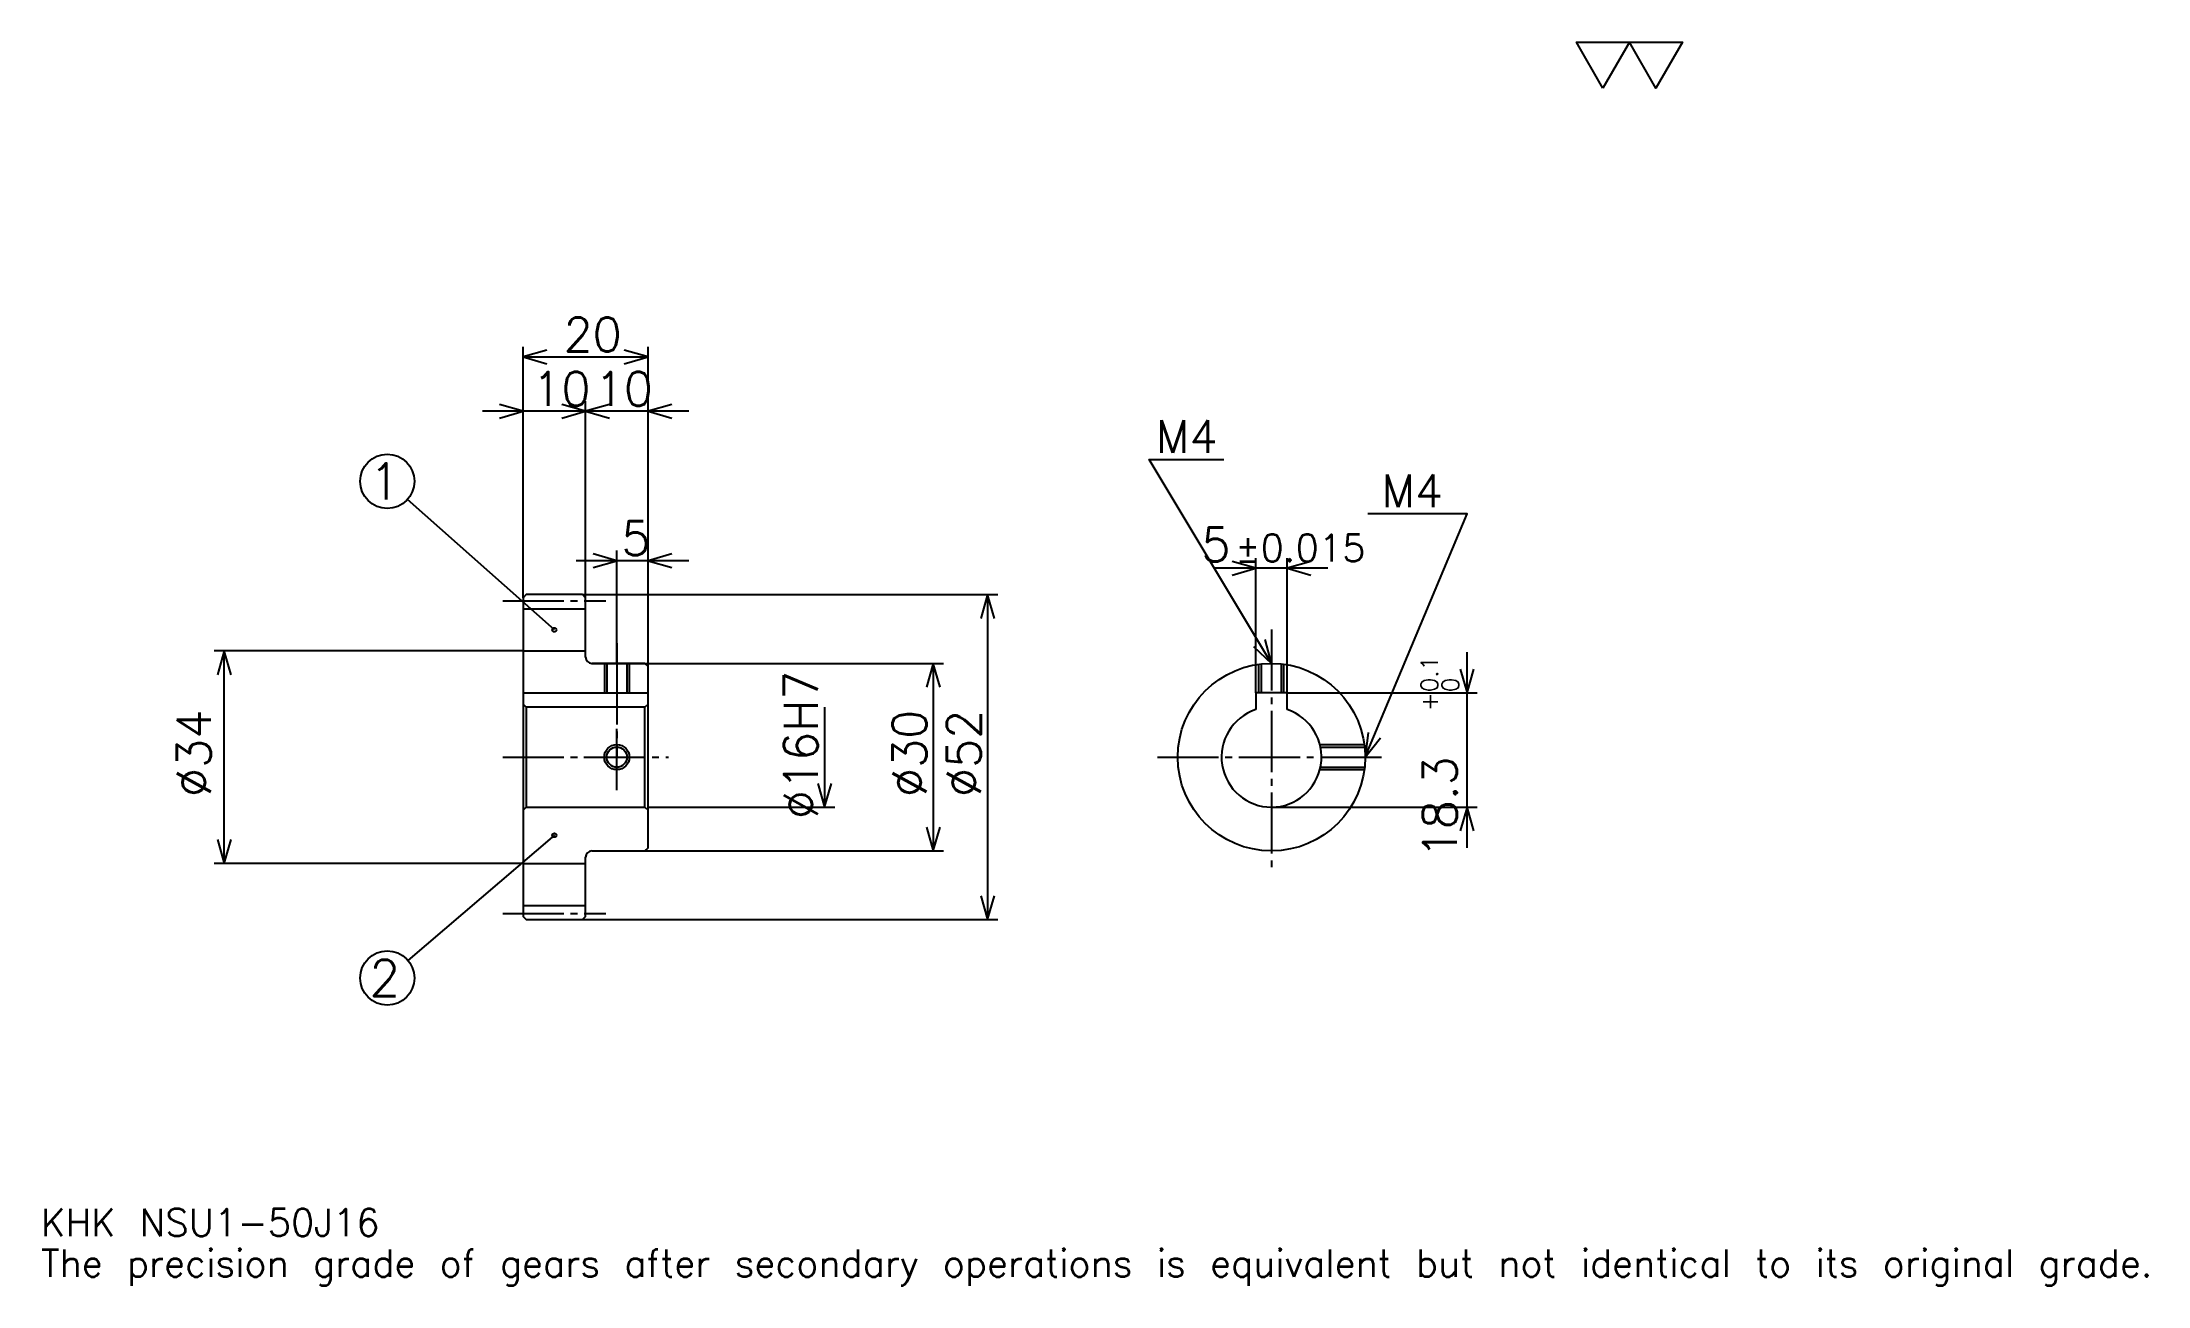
# Model space of a CAD drawing. Extents: x 11 to 348, y 4 to 203.
import ezdxf

# ---------------------------------------------------------------- set-up
doc = ezdxf.new("R2010")
doc.units = 0
doc.linetypes.add('DASHDOT', pattern=[13.04348, 9.782609, -1.086957, 1.086957, -1.086957])
doc.layers.get('0').update_dxf_attribs({"linetype": 'CONTINUOUS'})
doc.layers.add('DASHDOT', color=6, linetype='DASHDOT')
doc.styles.add('KANJI', font='TXT', dxfattribs={"bigfont": 'BIGFONT'})

msp = doc.modelspace()

# ---------------------------------------------------------------- linework, layer by layer
at = {"color": 5}
for p, q in [((88.043472, 114.58696), (88.043472, 154.260864)), ((88.043472, 152.630432), (108.043472, 152.630432)), ((108.043472, 114.58696), (108.043472, 154.260864)), ((98.043472, 114.58696), (98.043472, 145.565216)), ((104.565216, 143.934784), (81.521736, 143.934784)), ((114.565216, 143.934784), (91.521736, 143.934784)), ((93.043472, 108.96196), (69.554184, 129.83783)), ((103.043472, 114.58696), (103.043472, 121.652176)), ((114.565216, 120.021744), (96.521736, 120.021744)), ((216.847824, 118.804352), (198.804352, 118.804352)), ((205.32608, 98.886963), (205.32608, 120.434784)), ((210.32608, 98.886963), (210.32608, 120.434784)), ((88.043472, 114.08696), (88.043472, 114.58696)), ((97.543472, 114.58696), (108.043472, 114.58696)), ((98.043472, 114.08696), (98.043472, 114.58696)), ((103.043472, 103.58696), (103.043472, 114.58696)), ((103.043472, 103.58696), (103.043472, 114.58696)), ((108.043472, 114.58696), (164.021729, 114.58696)), ((108.043472, 103.08696), (108.043472, 114.58696)), ((162.391296, 114.58696), (162.391296, 62.58696)), ((88.043472, 105.58696), (38.586948, 105.58696)), ((40.217384, 71.58696), (40.217384, 105.58696)), ((239.130432, 74.065224), (239.130432, 105.408699)), ((99.043472, 103.58696), (108.043472, 103.58696)), ((108.043472, 103.58696), (155.32608, 103.58696)), ((153.695648, 103.58696), (153.695648, 73.58696)), ((210.32608, 98.886963), (240.760864, 98.886963)), ((136.304352, 96.58696), (136.304352, 80.58696)), ((108.043472, 80.58696), (137.934784, 80.58696)), ((207.82608, 80.58696), (240.760864, 80.58696)), ((93.043472, 76.08696), (69.610352, 56.071644)), ((88.043472, 71.58696), (38.586948, 71.58696)), ((99.043472, 73.58696), (108.043472, 73.58696)), ((108.043472, 73.58696), (155.32608, 73.58696)), ((97.543472, 62.58696), (108.043472, 62.58696)), ((108.043472, 62.58696), (164.021729, 62.58696))]:
    msp.add_line(p, q, dxfattribs=at)
at = {"color": 4}
for p, q in [((88.043472, 112.33696), (98.043472, 112.33696)), ((88.043472, 105.58696), (98.043472, 105.58696)), ((88.043472, 98.886963), (108.043472, 98.886963)), ((88.543472, 96.58696), (88.543472, 80.58696)), ((107.543472, 96.58696), (108.043472, 97.08696)), ((107.543472, 80.58696), (108.043472, 80.08696)), ((88.043472, 71.58696), (98.043472, 71.58696)), ((88.043472, 64.83696), (98.043472, 64.83696))]:
    msp.add_line(p, q, dxfattribs=at)
at = {"color": 7}
msp.add_lwpolyline([(260.869568, 195.652176), (256.630432, 203), (273.586975, 203), (269.347839, 195.652176), (265.108704, 203), (260.869568, 195.652176)], dxfattribs=at)
at = {"color": 5}
for points in [[(91.847816, 153.717407), (88.043472, 152.630432), (91.847816, 151.543488)], [(104.23912, 151.543488), (108.043472, 152.630432), (104.23912, 153.717407)], [(84.239128, 142.847824), (88.043472, 143.934784), (84.239128, 145.021744)], [(94.23912, 142.847824), (98.043472, 143.934784), (94.23912, 145.021744)], [(101.847824, 145.021744), (98.043472, 143.934784), (101.847824, 142.847824)], [(111.847824, 145.021744), (108.043472, 143.934784), (111.847824, 142.847824)], [(207.82608, 103.58696), (188.260864, 136.195648), (200.217377, 136.195648)], [(222.82608, 88.58696), (239.130432, 127.5), (223.260864, 127.5)], [(99.23912, 118.934784), (103.043472, 120.021744), (99.23912, 121.108704)], [(111.847824, 121.108704), (108.043472, 120.021744), (111.847824, 118.934784)], [(201.521729, 117.717392), (205.32608, 118.804352), (201.521729, 119.891312)], [(214.130432, 119.891312), (210.32608, 118.804352), (214.130432, 117.717392)], [(163.478256, 110.782608), (162.391296, 114.58696), (161.304337, 110.782608)], [(41.30434, 101.782608), (40.217384, 105.58696), (39.130428, 101.782608)], [(204.936707, 106.289925), (207.82608, 103.58696), (206.800812, 107.408394)], [(154.782608, 99.782608), (153.695648, 103.58696), (152.608688, 99.782608)], [(238.043472, 102.691307), (239.130432, 98.886963), (240.217392, 102.691307)], [(223.293732, 92.515808), (222.82608, 88.58696), (225.298767, 91.675713)], [(135.217392, 84.391312), (136.304352, 80.58696), (137.391296, 84.391312)], [(240.217392, 76.782616), (239.130432, 80.58696), (238.043472, 76.782616)], [(39.130428, 75.391312), (40.217384, 71.58696), (41.30434, 75.391312)], [(152.608688, 77.391312), (153.695648, 73.58696), (154.782608, 77.391312)], [(161.304337, 66.391312), (162.391296, 62.58696), (163.478256, 66.391312)]]:
    msp.add_lwpolyline(points, dxfattribs=at)
at = {"color": 4}
for points in [[(98.043472, 104.58696), (98.043472, 114.08696), (97.543472, 114.58696), (88.543472, 114.58696), (88.043472, 114.08696), (88.043472, 80.08696)], [(99.043472, 73.58696), (107.543472, 73.58696), (108.043472, 74.08696), (108.043472, 103.08696), (107.543472, 103.58696), (99.043472, 103.58696)], [(101.043472, 103.58696), (101.043472, 98.886963)], [(101.42347, 103.58696), (101.42347, 98.886963)], [(104.663475, 103.58696), (104.663475, 98.886963)], [(105.043472, 103.58696), (105.043472, 98.886963)], [(205.82608, 98.886963), (205.82608, 103.453026)], [(206.206085, 98.886963), (206.206085, 103.499222)], [(209.446075, 98.886963), (209.446075, 103.499222)], [(209.82608, 98.886963), (209.82608, 103.453026)], [(210.32608, 96.186302), (210.32608, 98.886963), (205.32608, 98.886963), (205.32608, 96.186302)], [(88.043472, 80.08696), (88.543472, 80.58696), (107.543472, 80.58696), (107.543472, 96.58696), (88.543472, 96.58696), (88.043472, 97.08696)], [(215.572052, 90.58696), (222.692154, 90.58696)], [(215.660339, 90.206963), (222.738342, 90.206963)], [(215.572052, 86.58696), (222.692154, 86.58696)], [(215.660339, 86.966957), (222.738342, 86.966957)], [(88.043472, 80.08696), (88.043472, 63.08696), (88.543472, 62.58696), (97.543472, 62.58696), (98.043472, 63.08696), (98.043472, 72.58696)]]:
    msp.add_lwpolyline(points, dxfattribs=at)
at = {"color": 5}
for centre, radius in [((66.304344, 132.726089), 4.347826), ((93.043472, 108.96196), 0.326087), ((93.043472, 76.08696), 0.326087), ((66.304344, 53.247829), 4.347826)]:
    msp.add_circle(centre, radius, dxfattribs=at)
at = {"color": 4}
for centre, radius in [((207.82608, 88.58696), 15), ((103.043472, 88.58696), 1.62)]:
    msp.add_circle(centre, radius, dxfattribs=at)
at = {"color": 7}
msp.add_circle((103.043472, 88.58696), 2, dxfattribs=at)
at = {"color": 4}
for centre, radius, start, end in [((99.043472, 104.58696), 1, 180, 270), ((207.82608, 88.58696), 8, 108.20995733, 71.79004267), ((99.043472, 72.58696), 1, 90, 180)]:
    msp.add_arc(centre, radius, start, end, dxfattribs=at)
at = {"layer": 'DASHDOT', "color": 7}
for p, q in [((84.7826, 113.58696), (101.304344, 113.58696)), ((207.82608, 109.021744), (207.82608, 70.326088)), ((103.043472, 103.58696), (103.043472, 88.58696)), ((84.7826, 88.58696), (111.304344, 88.58696)), ((189.565216, 88.58696), (226.086945, 88.58696)), ((84.7826, 63.58696), (101.304344, 63.58696))]:
    msp.add_line(p, q, dxfattribs=at)
for points in [[(103.043472, 106.847832), (103.043472, 95.626091)], [(103.043472, 83.326088), (103.043472, 93.847832)], [(97.7826, 88.58696), (108.304344, 88.58696)]]:
    msp.add_lwpolyline(points, dxfattribs=at)

# ---------------------------------------------------------------- texts
at = {"color": 7, "style": 'KANJI'}
for s, height, p in [('20', 5.434783, (94.510864, 153.5)), ('10', 5.434783, (89.510864, 144.804352)), ('10', 5.434783, (99.510864, 144.804352)), ('M4', 5.217392, (189.347809, 137.282608)), ('1', 5.797101, (63.405792, 129.827545)), ('M4', 5.217392, (225.434784, 128.58696)), ('5', 5.434783, (103.777168, 120.891312)), ('5', 5.434783, (196.607605, 119.891312)), ('%%p0.015', 4.347826, (201.987381, 119.891312)), ('2', 5.797101, (63.405792, 50.349277)), ('KHK NSU1-50J16', 4.347826, (10.869565, 11.956522)), ('The precision grade of gears after secondary operations is equivalent but not identical to its original grade.', 4.347826, (10.869565, 5.434783))]:
    msp.add_text(s, height=height, dxfattribs=at).set_placement(p)
for s, height, p in [('%%c16H7', 5.434783, (135.217392, 78.66848)), ('0.1', 2.717391, (234.456512, 98.977814)), ('+', 2.717391, (234.456512, 95.934341)), ('0', 2.717391, (237.82608, 98.977814)), ('%%c34', 5.434783, (38.043472, 82.201088)), ('%%c30', 5.434783, (152.608688, 82.201088)), ('%%c52', 5.434783, (161.304337, 82.201096)), ('18.3', 5.434783, (237.5, 72.410446))]:
    msp.add_text(s, height=height, rotation=90, dxfattribs=at).set_placement(p)

doc.saveas('drawing.dxf')
